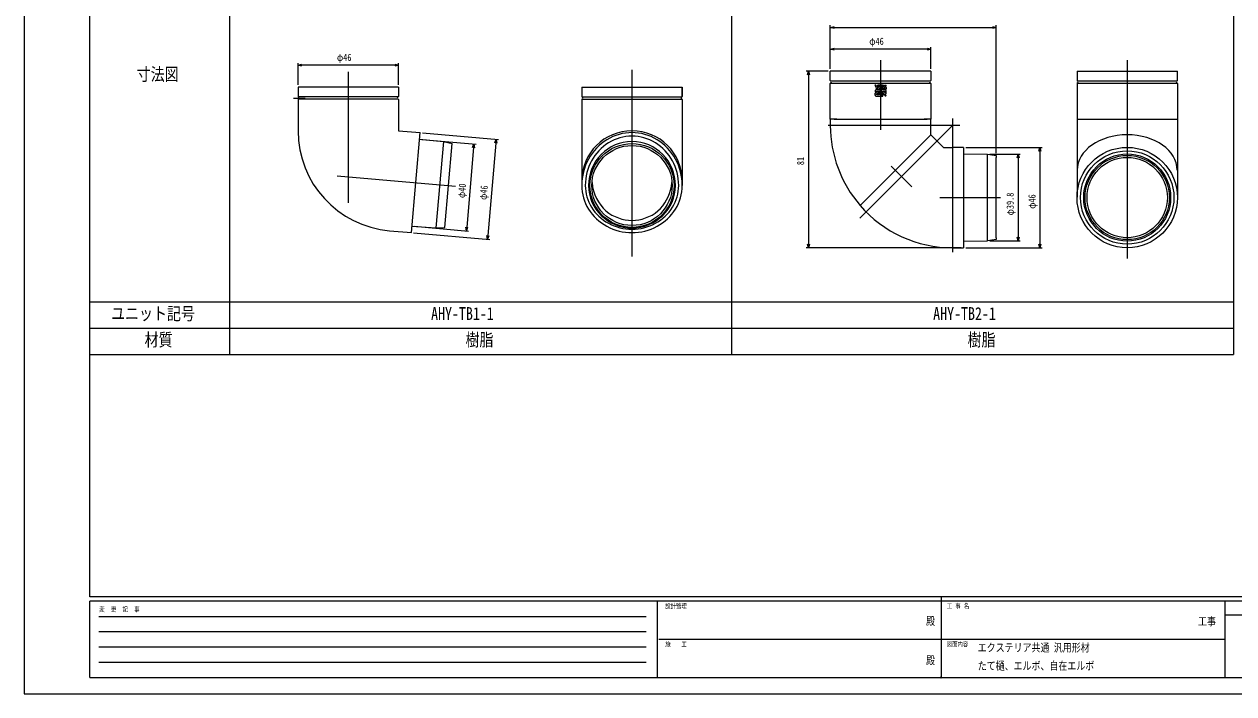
# Model space of a CAD drawing. Units: millimetres on the paper. Extents: x -420 to 420, y -297 to 297.
# Drawn here: x -420 to 134, y -297 to 10 of the extents above; entities that cross this region are included whole.
import ezdxf
from ezdxf.enums import TextEntityAlignment as Align

# ---------------------------------------------------------------- set-up
doc = ezdxf.new("R2010")
doc.units = ezdxf.units.MM
doc.header["$PDMODE"] = 32
doc.header["$PDSIZE"] = 0.5
doc.layers.add('0-1_TABLE1', color=7, linetype='Continuous', lineweight=18)
for name, color, linetype in [('0-2_USER1', 3, 'Continuous'), ('0-3_YKK_12', 2, 'Continuous'), ('0-4_YKK_13', 4, 'Continuous'), ('0-5_YKK_D', 6, 'Continuous'), ('0-6_YKK_ZWAK', 7, 'Continuous')]:
    doc.layers.add(name, color=color, linetype=linetype)
doc.styles.add('ＭＳ ゴシック', font='')
doc.styles.get('ＭＳ ゴシック').set_extended_font_data('MS Gothic')

msp = doc.modelspace()

# ---------------------------------------------------------------- linework, layer by layer
at = {"layer": '0-1_TABLE1'}
for p, q in [((-326.498, 102), (-326.498, -141.393)), ((-96.498, 102), (-96.498, -141.393)), ((133.502, 102), (133.502, -141.393)), ((-390.498, -117.393), (133.502, -117.393)), ((-390.498, -129.393), (133.502, -129.393)), ((-390.498, -141.393), (133.502, -141.393))]:
    msp.add_line(p, q, dxfattribs=at)
at = {"layer": '0-3_YKK_12'}
for p, q in [((-142.068, -10.972), (-142.068, -96.525)), ((-28.209, -6.523), (-28.209, -38.523)), ((84.791, -6.523), (84.791, -97.523)), ((-272.068, -11.878), (-272.068, -71.963)), ((-297.064, -23.909), (-291.782, -23.909)), ((4.791, -33.234), (4.791, -39.812)), ((4.791, -33.234), (4.791, -39.812)), ((4.791, -36.523), (-52.209, -36.523)), ((-37.635, -78.95), (4.791, -36.523)), ((8.08, -36.523), (1.502, -36.523)), ((8.08, -36.523), (1.502, -36.523)), ((4.791, -36.523), (4.791, -94.523)), ((-13.817, -64.584), (-23.27, -55.131)), ((-277.068, -59.547), (-222.863, -64.29)), ((-1.063, -69.523), (26.774, -69.523)), ((-142.068, -82.331), (-142.068, -90.039))]:
    msp.add_line(p, q, dxfattribs=at)
at = {"layer": '0-4_YKK_13'}
for p, q in [((-51.209, -15.852), (-51.209, -11.523)), ((-5.209, -11.523), (-51.209, -11.523)), ((-51.113, -16.023), (-5.305, -16.023)), ((-5.209, -11.523), (-5.209, -15.852)), ((61.791, -11.523), (61.791, -15.852)), ((61.791, -11.523), (107.791, -11.523)), ((61.887, -16.023), (107.695, -16.023)), ((107.791, -15.852), (107.791, -11.523)), ((-249.068, -18.909), (-295.068, -18.909)), ((-295.068, -18.909), (-295.068, -23.238)), ((-249.068, -18.909), (-249.068, -23.238)), ((-165.072, -18.909), (-165.071, -23.242)), ((-165.072, -18.909), (-119.072, -18.909)), ((-165.072, -18.909), (-165.072, -23.241)), ((-119.071, -23.238), (-119.072, -18.909)), ((-119.072, -18.909), (-119.072, -23.251)), ((-51.209, -33.523), (-51.209, -17.194)), ((-51.113, -17.023), (-5.305, -17.023)), ((61.791, -17.194), (61.791, -69.402)), ((61.887, -17.023), (107.695, -17.023)), ((107.791, -17.194), (107.791, -69.402)), ((-295.068, -24.58), (-295.068, -38.909)), ((-249.164, -23.409), (-294.972, -23.409)), ((-249.164, -24.409), (-294.972, -24.409)), ((-249.068, -24.58), (-249.068, -38.909)), ((-165.072, -24.583), (-165.072, -64.001)), ((-164.981, -23.409), (-119.167, -23.409)), ((-164.97, -24.409), (-119.167, -24.409)), ((-119.072, -24.565), (-119.072, -64.001)), ((-26.126, -22.939), (-25.961, -23.008)), ((-25.91, -22.643), (-25.904, -22.646)), ((-25.898, -22.77), (-25.89, -22.767)), ((-25.897, -22.612), (-25.888, -22.616)), ((-48.209, -33.523), (-51.209, -33.523)), ((-51.209, -33.523), (-51.209, -36.523)), ((-49.509, -33.523), (-51.209, -33.523)), ((-51.209, -33.523), (-51.209, -36.523)), ((-49.509, -33.523), (-6.909, -33.523)), ((-5.209, -33.523), (-6.909, -33.523)), ((-5.209, -40.866), (-5.209, -33.523)), ((61.791, -33.523), (107.791, -33.523)), ((-249.068, -38.909), (-239.106, -39.781)), ((-239.367, -42.769), (-228.418, -43.828)), ((-228.418, -43.828), (-231.887, -83.476)), ((-228.418, -43.828), (-224.485, -44.774)), ((-37.534, -73.192), (-5.108, -40.766)), ((-5.108, -40.766), (0.649, -46.523)), ((-227.849, -83.227), (-224.485, -44.774)), ((0.649, -46.523), (4.791, -46.523)), ((9.791, -46.523), (4.791, -46.523)), ((9.791, -46.523), (9.791, -92.523)), ((9.791, -49.523), (20.791, -49.623)), ((20.791, -89.423), (20.791, -49.623)), ((24.791, -87.923), (24.791, -51.123)), ((-37.534, -73.192), (-35.514, -71.171)), ((-242.853, -82.617), (-231.887, -83.476)), ((-253.077, -84.734), (-243.115, -85.606)), ((-231.887, -83.476), (-227.849, -83.227)), ((4.791, -92.523), (9.791, -92.523)), ((9.791, -89.523), (20.791, -89.423)), ((9.791, -90.923), (9.791, -92.523))]:
    msp.add_line(p, q, dxfattribs=at)
for points in [[(-30.866, -18.023), (-30.153, -19.253), (-30.153, -19.895), (-29.655, -19.895), (-29.655, -19.269), (-28.954, -18.023), (-28.955, -18.023)], [(-28.955, -18.023), (-29.501, -18.023), (-29.91, -18.796), (-30.32, -18.023), (-30.866, -18.023)], [(-29.724, -21.248), (-29.9, -21.257), (-30.082, -21.28), (-30.261, -21.323), (-30.363, -21.359), (-30.463, -21.409), (-30.556, -21.475), (-30.639, -21.562), (-30.707, -21.671), (-30.758, -21.808), (-30.788, -21.974), (-30.793, -22.173), (-30.773, -22.407), (-30.733, -22.596), (-30.672, -22.744), (-30.592, -22.856), (-30.491, -22.935), (-30.371, -22.987), (-30.231, -23.015), (-30.072, -23.023), (-28.282, -23.023)], [(-30.163, -20.141), (-30.281, -20.171), (-30.43, -20.242), (-30.539, -20.334), (-30.614, -20.441), (-30.662, -20.559), (-30.689, -20.681), (-30.701, -20.802), (-30.705, -20.916), (-30.707, -21.017), (-29.966, -21.015), (-29.963, -20.973), (-29.959, -20.932), (-29.953, -20.895), (-29.942, -20.86), (-29.928, -20.829), (-29.907, -20.801), (-29.88, -20.777), (-29.846, -20.758), (-29.759, -20.73), (-29.657, -20.713), (-29.545, -20.705), (-29.432, -20.704), (-29.325, -20.71), (-29.23, -20.722), (-29.156, -20.737), (-29.089, -20.772), (-29.059, -20.813), (-29.049, -20.837), (-29.043, -20.863), (-29.039, -20.89), (-29.038, -20.918), (-29.038, -20.947), (-29.038, -22.405), (-29.826, -22.405), (-29.864, -22.397), (-29.9, -22.384), (-29.934, -22.364), (-29.964, -22.338), (-29.99, -22.302)], [(-29.99, -22.302), (-30.01, -22.258), (-30.025, -22.203), (-30.032, -22.136), (-30.029, -22.075), (-30.018, -22.022), (-29.998, -21.976), (-29.97, -21.937), (-29.932, -21.905), (-29.885, -21.88), (-29.83, -21.861), (-29.751, -21.849), (-29.708, -21.847), (-29.645, -21.845), (-29.566, -21.843), (-29.477, -21.843), (-29.385, -21.845), (-29.295, -21.849), (-29.213, -21.858), (-29.213, -21.291), (-29.239, -21.284), (-29.311, -21.272), (-29.421, -21.26), (-29.562, -21.251)], [(-28.282, -23.023), (-28.282, -20.836), (-28.286, -20.739), (-28.298, -20.648), (-28.319, -20.563), (-28.35, -20.484), (-28.392, -20.411), (-28.447, -20.344), (-28.514, -20.283), (-28.595, -20.229), (-28.788, -20.147), (-29.018, -20.098)], [(-27.897, -18.798), (-27.368, -18.023), (-27.958, -18.023), (-28.452, -18.789), (-28.452, -18.023), (-28.955, -18.023), (-28.954, -18.023)], [(-28.954, -18.023), (-28.954, -19.894), (-28.452, -19.894), (-28.452, -19.19), (-27.908, -19.19), (-27.908, -19.896), (-27.418, -19.896), (-27.418, -19.151), (-27.424, -19.084), (-27.443, -19.02), (-27.473, -18.96), (-27.514, -18.907), (-27.565, -18.862), (-27.625, -18.828), (-27.693, -18.806), (-27.769, -18.798)], [(-27.97, -20.142), (-27.97, -23.023), (-27.229, -23.023), (-27.229, -20.746), (-26.521, -20.746), (-26.441, -20.754), (-26.381, -20.777), (-26.336, -20.815), (-26.305, -20.866), (-26.286, -20.929), (-26.275, -21.004), (-26.271, -21.089), (-26.27, -21.183), (-26.276, -21.332), (-26.293, -21.444), (-26.321, -21.525), (-26.36, -21.58), (-26.41, -21.613), (-26.47, -21.631), (-26.539, -21.637), (-26.619, -21.638), (-27.048, -21.638), (-27.048, -22.237), (-26.286, -22.237), (-26.209, -22.233), (-26.132, -22.221), (-26.057, -22.199), (-25.983, -22.168), (-25.912, -22.126), (-25.843, -22.073), (-25.778, -22.008), (-25.717, -21.93), (-25.655, -21.809), (-25.608, -21.65), (-25.575, -21.465), (-25.559, -21.265), (-25.56, -21.059), (-25.578, -20.859), (-25.615, -20.676), (-25.672, -20.519)], [(-25.672, -20.519), (-25.697, -20.465), (-25.734, -20.406), (-25.782, -20.345), (-25.844, -20.286), (-25.92, -20.232), (-26.012, -20.188), (-26.12, -20.157), (-26.247, -20.142), (-27.97, -20.142)], [(-27.797, -18.798), (-27.836, -18.798), (-27.857, -18.798)], [(-26.034, -18.798), (-25.958, -18.806), (-25.889, -18.828), (-25.829, -18.862), (-25.778, -18.907), (-25.737, -18.96), (-25.707, -19.02), (-25.688, -19.084), (-25.682, -19.151), (-25.682, -19.895), (-26.173, -19.895), (-26.173, -19.19), (-26.716, -19.19), (-26.716, -19.895), (-27.218, -19.895), (-27.218, -18.023), (-26.716, -18.023), (-26.716, -18.789), (-26.222, -18.023), (-25.632, -18.023), (-26.162, -18.798)], [(-26.062, -18.798), (-26.101, -18.798), (-26.122, -18.798)], [(-5.209, -17.194), (-5.209, -33.523), (-8.209, -33.523)], [(-25.961, -23.008), (-25.726, -22.773), (-25.795, -22.608), (-25.961, -22.539), (-26.126, -22.608), (-26.195, -22.773), (-26.145, -22.959), (-26.126, -22.939)], [(-25.94, -22.639), (-26.018, -22.639), (-26.018, -22.936), (-26.052, -22.936), (-26.052, -22.605), (-25.94, -22.605)], [(-25.86, -22.638), (-25.889, -22.656), (-25.876, -22.691), (-25.884, -22.719), (-25.915, -22.74), (-25.951, -22.745), (-25.98, -22.745), (-25.965, -22.771), (-25.868, -22.937), (-25.829, -22.937), (-25.923, -22.777)], [(-25.843, -22.691), (-25.871, -22.755), (-25.865, -22.75)], [(-243.115, -85.606), (-241.11, -62.693), (-239.106, -39.781)], [(20.79, -49.623), (24.791, -50.223), (24.791, -51.123)], [(-160.377, -62.611), (-160.118, -64.593), (-159.659, -66.463), (-159.053, -68.228), (-158.305, -69.892), (-157.424, -71.463), (-156.413, -72.947), (-155.254, -74.327), (-153.976, -75.621)], [(-130.159, -75.621), (-129.012, -74.485), (-127.975, -73.268), (-127.042, -71.977), (-126.213, -70.616), (-125.49, -69.183), (-124.873, -67.675), (-124.369, -66.086), (-123.983, -64.414), (-123.763, -62.652)], [(61.822, -68.094), (61.824, -68.109), (61.823, -68.22), (61.817, -68.421), (61.809, -68.714), (61.802, -69.051), (61.799, -69.219)], [(24.791, -87.923), (24.791, -88.823), (20.791, -89.423)]]:
    msp.add_lwpolyline(points, dxfattribs=at)
msp.add_lwpolyline([(-26.145, -22.959), (-26.222, -22.773), (-25.961, -22.512), (-25.775, -22.589), (-25.699, -22.773), (-25.775, -22.959), (-25.961, -23.035), (-26.126, -22.939)], close=True, dxfattribs=at)
for radius in [23, 21.4, 19.3, 18.4]:
    msp.add_circle((84.791, -69.523), radius, dxfattribs=at)
for centre, radius, start, end in [((-51.009, -15.852), 0.2, 180, 253.39845), ((-51.209, -16.523), 0.5, 286.60155, 73.39845), ((-5.209, -16.523), 0.5, 106.60155, 253.39845), ((-5.409, -15.852), 0.2, 286.60155, 0), ((61.991, -15.852), 0.2, 180, 253.39845), ((61.791, -16.523), 0.5, 286.60155, 73.39845), ((107.791, -16.523), 0.5, 106.60155, 253.39845), ((107.591, -15.852), 0.2, 286.60155, 0), ((-51.009, -17.194), 0.2, 106.60155, 180), ((-29.59, -22.991), 2.906, 97.86045, 101.37927), ((-29.417, -24.189), 4.117, 94.90189, 97.95747), ((-29.406, -24.285), 4.214, 91.61787, 94.95071), ((-29.683, -24.11), 2.862, 87.57729, 90.82665), ((-29.422, -23.603), 3.531, 87.51752, 91.66395), ((-29.376, -22.619), 2.547, 81.92651, 87.59106), ((-5.409, -17.194), 0.2, 0, 73.39845), ((61.991, -17.194), 0.2, 106.60155, 180), ((107.591, -17.194), 0.2, 0, 73.39845), ((-294.868, -23.238), 0.2, 180, 253.39845), ((-294.868, -24.58), 0.2, 106.60155, 180), ((-295.068, -23.909), 0.5, 286.60155, 73.39845), ((-249.068, -23.909), 0.5, 106.60155, 253.39845), ((-249.268, -23.238), 0.2, 286.60155, 0), ((-249.268, -24.58), 0.2, 0, 73.39845), ((-164.872, -23.241), 0.2, 180, 253.43859), ((-164.872, -24.583), 0.2, 106.56141, 180), ((-165.071, -23.912), 0.5, 286.56141, 73.43859), ((-119.071, -23.909), 0.5, 106.60693, 253.40383), ((-119.271, -23.238), 0.2, 286.60693, 0.00538), ((-119.271, -24.58), 0.2, 0.00538, 73.40383), ((4.791, -36.523), 56, 180, 220.90396), ((-249.068, -38.909), 46, 180, 265), ((-142.068, -61.527), 18.451, 229.80309, 310.19691), ((4.791, -36.523), 56, 220.90396, 270)]:
    msp.add_arc(centre, radius, start, end, dxfattribs=at)
for centre, major_axis, ratio, start_param, end_param in [((-142.068, -61.822), (-23.004, 0), 0.99602, 3.1415927, 6.2831853), ((-142.068, -64.001), (0, -24.22), 0.949802, 1.5707963, 4.712389), ((-142.068, -64.001), (0, -22.626), 0.945819, 1.5707963, 4.712389), ((-142.068, -64.001), (0, 20.173), 0.986472, 4.712389, 7.8539816), ((84.791, -56.908), (-22.918, 0), 0.704328, 3.1415927, 6.2831853), ((-142.068, -64.001), (-23.004, 0), 0.939189, 6.2831853, 9.424778), ((-142.068, -64.001), (-21.4, 0), 0.935104, 6.2831853, 9.424778), ((-142.068, -64.001), (19.9, 0), 0.978676, 3.1415927, 6.2831853)]:
    msp.add_ellipse(centre, major_axis=major_axis, ratio=ratio, start_param=start_param, end_param=end_param, dxfattribs=at)
for centre, major_axis, ratio in [((-142.068, -64.001), (19.3, 0), 0.996195), ((-142.068, -64.001), (-18.4, 0.004), 0.996195), ((84.791, -69.523), (0, 20), 0.995)]:
    msp.add_ellipse(centre, major_axis=major_axis, ratio=ratio, dxfattribs=at)
at = {"layer": '0-5_YKK_D'}
for p, q in [((-51.209, -10.523), (-51.209, 9.477)), ((-51.209, 8.477), (-49.509, 8.477)), ((-49.509, 8.477), (23.091, 8.477)), ((24.791, 8.477), (23.091, 8.477)), ((24.791, -49.223), (24.791, 9.477)), ((-51.209, -10.523), (-51.209, -0.523)), ((-51.209, -1.523), (-49.509, -1.523)), ((-6.909, -1.523), (-49.509, -1.523)), ((-5.209, -1.523), (-6.909, -1.523)), ((-5.209, -10.523), (-5.209, -0.523)), ((-295.068, -17.909), (-295.068, -7.909)), ((-295.068, -8.909), (-293.368, -8.909)), ((-250.768, -8.909), (-293.368, -8.909)), ((-249.068, -8.909), (-250.768, -8.909)), ((-249.068, -17.909), (-249.068, -7.909)), ((-52.209, -11.523), (-62.209, -11.523)), ((-61.209, -11.523), (-61.209, -13.223)), ((-61.209, -13.223), (-61.209, -90.823)), ((-238.371, -42.857), (-213.466, -45.035)), ((-238.11, -39.868), (-203.243, -42.918)), ((-204.239, -42.831), (-204.387, -44.525)), ((-214.61, -46.642), (-217.8, -83.102)), ((-214.462, -44.948), (-214.61, -46.642)), ((-204.387, -44.525), (-208.1, -86.963)), ((10.791, -46.523), (45.791, -46.523)), ((21.791, -49.623), (35.791, -49.623)), ((34.791, -49.623), (34.791, -51.323)), ((44.791, -46.523), (44.791, -48.223)), ((44.791, -48.223), (44.791, -90.823)), ((34.791, -51.323), (34.791, -87.723)), ((-241.857, -82.704), (-216.952, -84.883)), ((-217.949, -84.796), (-217.8, -83.102)), ((-242.119, -85.693), (-207.252, -88.743)), ((-208.248, -88.656), (-208.1, -86.963)), ((34.791, -89.423), (34.791, -87.723)), ((8.791, -92.523), (-62.209, -92.523)), ((-61.209, -92.523), (-61.209, -90.823)), ((10.913, -92.523), (45.791, -92.523)), ((21.791, -89.423), (35.791, -89.423)), ((44.791, -92.523), (44.791, -90.823))]:
    msp.add_line(p, q, dxfattribs=at)
for points in [[(-49.509, 8.021), (-51.209, 8.477), (-49.509, 8.932)], [(23.091, 8.932), (24.791, 8.477), (23.091, 8.021)], [(-49.509, -1.979), (-51.209, -1.523), (-49.509, -1.068)], [(-6.909, -1.068), (-5.209, -1.523), (-6.909, -1.979)], [(-293.368, -9.365), (-295.068, -8.909), (-293.368, -8.454)], [(-250.768, -8.454), (-249.068, -8.909), (-250.768, -9.365)], [(-61.664, -13.223), (-61.209, -11.523), (-60.753, -13.223)], [(-204.841, -44.485), (-204.239, -42.831), (-203.933, -44.564)], [(-215.064, -46.602), (-214.462, -44.948), (-214.157, -46.681)], [(34.336, -51.323), (34.791, -49.623), (35.247, -51.323)], [(44.336, -48.223), (44.791, -46.523), (45.247, -48.223)], [(-217.347, -83.142), (-217.949, -84.796), (-218.254, -83.063)], [(-207.646, -87.002), (-208.248, -88.656), (-208.554, -86.923)], [(35.247, -87.723), (34.791, -89.423), (34.336, -87.723)], [(-60.753, -90.823), (-61.209, -92.523), (-61.664, -90.823)], [(45.247, -90.823), (44.791, -92.523), (44.336, -90.823)]]:
    msp.add_lwpolyline(points, dxfattribs=at)
at = {"layer": '0-6_YKK_ZWAK'}
for p, q in [((-390.498, -252.5), (-390.498, 277.5)), ((389.502, -252.5), (-390.498, -252.5)), ((-130.498, -254.5), (-390.498, -254.5)), ((-390.498, -289.5), (-390.498, -254.5)), ((-130.498, -254.5), (-130.498, -289.5)), ((-0.498, -254.5), (-130.498, -254.5)), ((-0.498, -252.5), (-0.498, -289.5)), ((129.502, -254.5), (-0.498, -254.5)), ((-386.248, -261.5), (-135.498, -261.5)), ((198.502, -261), (129.502, -261)), ((-386.248, -268.5), (-135.498, -268.5)), ((-386.248, -275.5), (-135.498, -275.5)), ((-129.748, -272), (-0.498, -272)), ((-0.498, -272), (129.502, -272)), ((-386.248, -282.5), (-135.498, -282.5)), ((-390.498, -289.5), (-130.498, -289.5)), ((-130.498, -289.5), (-0.498, -289.5)), ((-0.498, -289.5), (129.502, -289.5)), ((129.502, -289.5), (198.502, -289.5))]:
    msp.add_line(p, q, dxfattribs=at)
msp.add_lwpolyline([(-420.5, -297), (420.5, -297), (420.5, 297), (-420.5, 297)], close=True, dxfattribs=at)
msp.add_lwpolyline([(198.502, -254.5), (129.502, -254.5), (129.502, -289.5)], dxfattribs=at)
msp.add_point((-0.498, -289.5), dxfattribs=at)

# ---------------------------------------------------------------- texts
at = {"layer": '0-1_TABLE1', "style": 'ＭＳ ゴシック', "width": 0.8}
for s, p in [('寸法図', (-368.951, -17.697)), ('ユニット記号', (-380.685, -127.393)), ('AHY-TB1-1', (-234.111, -127.393)), ('AHY-TB2-1', (-4.111, -127.393)), ('材質', (-365.325, -139.393)), ('樹脂', (-218.325, -139.393)), ('樹脂', (11.675, -139.393))]:
    msp.add_text(s, height=5.865, dxfattribs=at).set_placement(p, align=Align.BOTTOM_LEFT)
at = {"layer": '0-2_USER1', "style": 'ＭＳ ゴシック', "width": 0.8}
for s, p in [('エクステリア共通 汎用形材', (16.316, -278.774)), ('たて樋、エルボ、自在エルボ', (16.316, -287.108))]:
    msp.add_text(s, height=3.666, dxfattribs=at).set_placement(p, align=Align.BOTTOM_LEFT)
at = {"layer": '0-5_YKK_D', "style": 'ＭＳ ゴシック', "width": 0.8}
for p in [(-33.369, -0.523), (-277.228, -7.909)]:
    msp.add_text('φ46', height=3.299, dxfattribs=at).set_placement(p, align=Align.BOTTOM_LEFT)
for s, rotation, p in [('81', 90, (-62.209, -54.663)), ('φ40', 85, (-217.651, -69.925)), ('φ46', 85, (-207.689, -70.797)), ('φ39.8', 90, (33.791, -77.683)), ('φ46', 90, (43.791, -74.683))]:
    msp.add_text(s, height=3.299, rotation=rotation, dxfattribs=at).set_placement(p, align=Align.BOTTOM_LEFT)
at = {"layer": '0-6_YKK_ZWAK', "style": 'ＭＳ ゴシック', "width": 0.8}
for s, height, p in [('変  更  記  事', 2.199, (-386.131, -260)), ('設計監理', 2.199, (-126.831, -258.5)), ('工 事 名', 2.199, (2.127, -258.5)), ('殿', 3.666, (-7.367, -266.583)), ('工事', 3.666, (117.233, -266.746)), ('施\u3000\u3000工', 2.199, (-126.831, -276)), ('図面内容', 2.199, (2.127, -276)), ('殿', 3.666, (-7.367, -284.583))]:
    msp.add_text(s, height=height, dxfattribs=at).set_placement(p, align=Align.BOTTOM_LEFT)

doc.saveas('drawing.dxf')
